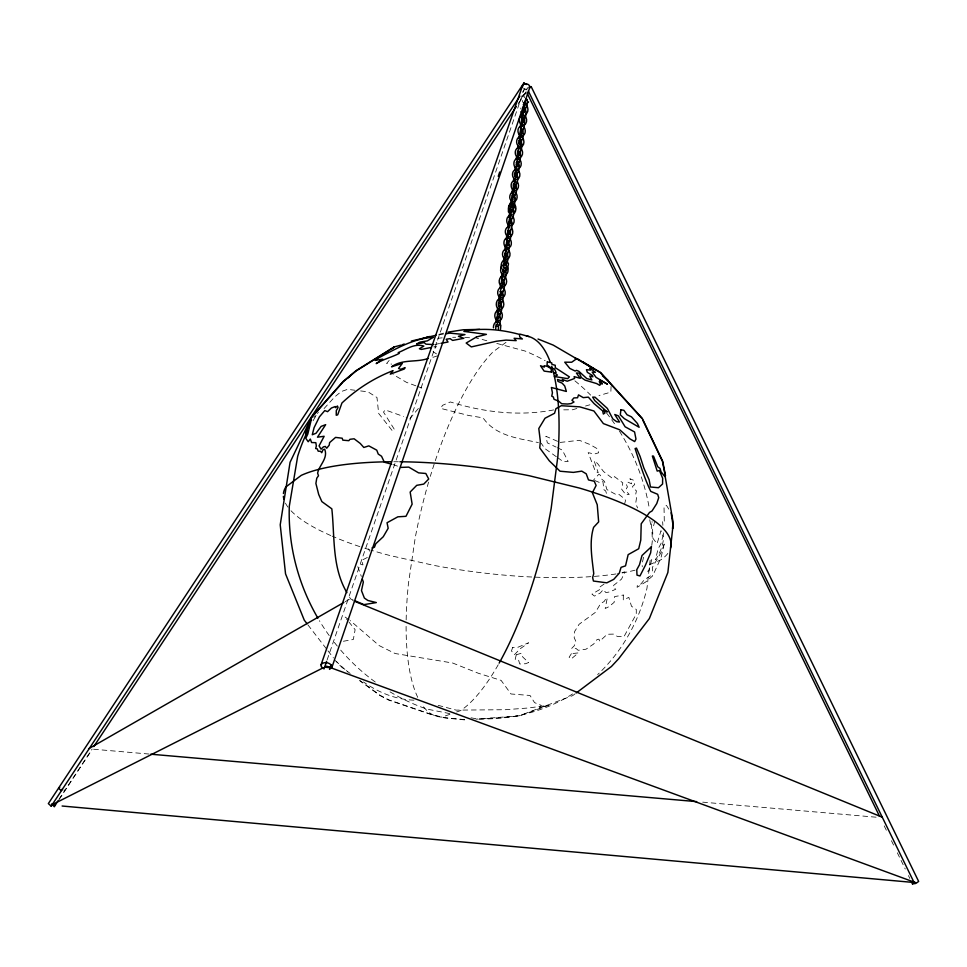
<?xml version="1.0" encoding="UTF-8"?>
<svg xmlns="http://www.w3.org/2000/svg" width="967" height="967" viewBox="0 0 967 967"><rect width="100%" height="100%" fill="white"/><g stroke="black" fill="none" stroke-linecap="round" stroke-linejoin="round"><path stroke-width="0.73" stroke-dasharray="4.83 3.63" d="M524.44 97.752L524.513 96.495M611.071 386.462L610.854 392.131L598.96 395.551M650.138 560.219L646.971 588.335A194.693 177.396 61.2 0 1 597.63 674.603M651.794 545.497L652.29 541.085A194.693 177.396 61.2 0 0 651.154 521.6M520.766 108.908L520.947 107.941M643.538 557.258L642.028 563.966L642.293 566.771M651.758 559.458L648.93 570.905L644.058 572.065M624.477 504.423L625.492 500.604L624.924 499.153L618.904 494.342L616.511 494.814L606.925 489.568L604.472 481.373L601.244 478.75L600.386 475.232L598.839 474.241L593.569 480.019M654.828 521.116L652.592 529.517L652.943 538.329L657.028 543.744L661.005 530.714L662.806 536.54L660.969 543.659L658.007 549.038L655.493 559.748C660.763 552.012 664.402 542.269 663.435 532.817M327.1 659.977L524.356 88.952L523.57 88.468M522.41 92.3L526.145 86.631M58.866 799.479L92.119 749.099M518.808 102.792L526.29 91.454M59.265 799.286L91.623 750.295M518.227 104.085L525.722 92.747M418.385 408.461L409.863 418.735L406.164 417.418M389.169 360.425L386.57 363.507L391.732 364.124M324.054 408.57L334.775 396.845L341.278 391.538L347.528 389.363L354.816 390.233M313.864 417.333L316.124 415.447M575.087 693.835L572.742 695.599L519.086 715.822L475.945 719.17M506.007 342.354L493.218 351.698A195.431 63.52 -76.7 0 0 430.303 476.38M604.037 584.068L599.782 587.102L600.604 589.048L591.949 594.101L594.463 596.095L600.314 593.001L603.19 589.677L605.946 592.59L609.887 591.889L615.786 589.205L613.416 587.706L613.694 585.325L621.527 579.136L625.033 571.763L620.79 573.032M526.979 88.287L528.441 87.429M345.134 601.728L349.522 599.214L353.04 600.652M527.402 88.795L525.468 89.774L526.858 89.786M367.327 557.488L361.622 560.377L362.988 564.873L358.056 564.087M649.643 564.631L660.521 560.026A195.539 52.049 7.8 0 0 668.342 552.701M437.531 355.856L430.98 357.947M438.148 705.342L456.146 710.129L505.306 709.718L528.357 707.989L548.241 705.342L519.146 716.076L478.919 719.243M449.885 714.335L441.979 717.079A195.431 63.52 -76.7 0 1 421.491 704.012M456.581 712.002L460.618 710.6A195.431 63.52 -76.7 0 0 498.356 664.534M64.318 791.211L64.088 789.664M576.84 408.521L572.476 409.778L560.908 409.863M585.543 406.031L589.906 404.786M439.405 334.195L443.732 333.156M548.241 705.342L539.634 707.361L541.29 705.402L534.558 702.634L530.025 695.466L511.011 693.98L501.111 680.393L478.46 673.298L452.653 663.011L395.104 653.511L379.149 645.581L350.235 620.596M433.772 346.875L436.407 346.271L433.119 351.722L436.504 353.898M435.319 344.312L439.562 343.551M343.418 641.254L353.342 639.477L355.119 629.674L349.014 622.119M438.571 334.836L444.24 333.99M560.171 442.427L579.293 440.299L589.906 444.469L597.546 448.881L598.597 452.81L594.234 454.055L588.178 452.629L595.334 471.243L598.247 472.803L594.149 460.872L597.461 463.411L603.529 471.545L612.8 478.653L614.504 476.634L622.796 482.859L621.684 489.266L625.903 494.802L629.203 494.427L627.668 492.783L626.326 488.456L627.45 487.054L626.084 483.609L627.813 482.134L631.596 483.79L631.729 481.373L629.868 478.738L633.458 480.176L634.727 484.54L632.527 486.522L633.059 488.093L636.431 490.861L635.5 495.237L636.479 498.102L635.694 503.456L637.579 507.965M525.577 93.835C521.733 93.835 521.503 99.275 522.736 101.825M436.202 342.62L436.818 342.584M553.668 409.923C519.11 416.523 483.851 412.28 450.368 401.97L442.463 405.354L440.843 408.425L468.475 415.447L483.053 417.865C495.708 436.069 518.421 438.389 538.426 442.584M464.704 719.629L445.134 717.707L433.325 715.048L388.807 699.854L380.249 695.406L359.797 680.466M464.692 719.895L445.098 717.961L433.264 715.29L388.686 700.084L380.128 695.636L359.736 680.732M93.618 749.232L149.269 754.067M702.707 802.151L878.665 817.429M360.643 390.934L367.919 391.804L376.985 397.522L378.653 413.392L392.614 431.161L394.185 429.094L383.512 412.099L385.156 409.899L403.698 416.535M449.764 713.598L426.882 709.077A194.693 177.396 61.2 0 1 388.927 691.175M471.038 717.792L475.293 718.638A194.693 177.396 61.2 0 0 574.035 693.037M413.961 700.156C395.527 699.588 378.593 692.469 363.507 681.977M486.812 340.722L479.692 338.813A194.693 177.396 61.2 0 0 476.719 338.438M496.772 343.406L525.045 351.021A194.693 177.396 61.2 0 1 545.158 360.691M392.916 464.547L398.211 466.372M415.858 385.809L406.563 382.388L393.085 374.483M417.188 386.304L423.824 388.746M594.753 480.514L599.516 482.521L602.9 481.421L603.976 489.785L605.668 490.922L607.143 495.575M353.257 600.072L350.586 598.924L348.362 595.14M557.572 441.315L545.871 436.298L547.334 442.85L556.085 447.08M557.33 447.685L562.335 450.102L568.149 461.477L563.374 461.743L557.524 457.572M349.123 619.823L344.663 616.716L348.144 621.044M556.351 456.738L544.663 448.41L541.169 443.14M350.175 673.431L341.75 667.278L336.202 661.271M335.09 660.449L347.745 671.968M307.905 624.863L327.064 649.655M327.97 650.827L333.446 657.911M668.813 509.113L666.493 505.451L664.015 506.37L664.305 521.805L662.564 520.778L662.891 525.299M368.451 548.857L369.66 551.154M884.213 825.891L887.537 832.696M891.441 840.722L894.729 847.467M897.34 852.809L905.245 869.031M908.448 875.594L909.838 878.471M357.814 566.674L361.344 576.453M649.727 519.775L650.694 524.767L652.169 524.09L652.072 521.576M375.256 682.025A194.693 177.396 61.2 0 1 338.245 647.237M337.314 646.101A194.693 177.396 61.2 0 1 332.733 640.323M329.203 635.573A194.693 177.396 61.2 0 1 319.4 620.693M313.078 420.754A194.693 177.396 61.2 0 1 318.409 412.039M437.737 338.293A194.693 177.396 61.2 0 1 442.185 337.858M452.677 337.302A194.693 177.396 61.2 0 1 455.687 337.253M464.74 337.447A194.693 177.396 61.2 0 1 470.748 337.846M574.918 380.853A194.693 177.396 61.2 0 1 590.668 395.128M606.587 413.054A194.693 177.396 61.2 0 1 616.184 426.205M619.436 431.173A194.693 177.396 61.2 0 1 649.51 509.561M417.768 697.4A195.431 63.52 -76.7 0 1 406.104 625.395M406.164 619.871A195.431 63.52 -76.7 0 1 408.497 583.125L415.194 537.918A195.431 63.52 -76.7 0 1 428.586 482.134M635.089 570.179A195.539 52.049 7.8 0 1 617.562 573.709M615.979 573.951A195.539 52.049 7.8 0 1 592.36 576.537M590.885 576.646A195.539 52.049 7.8 0 1 433.724 565.357L389.798 555.493A195.539 52.049 7.8 0 1 370.869 550.126M369.442 549.691A195.539 52.049 7.8 0 1 361.114 547.044M359.76 546.597A195.539 52.049 7.8 0 1 332.116 536.141M330.787 535.561A195.539 52.049 7.8 0 1 288.903 508.34M288.021 507.204A195.539 52.049 7.8 0 1 285.241 502.719M393.811 461.743A195.539 52.049 7.8 0 1 398.38 461.755M623.328 595.043L623.28 599.987L628.84 597.376L631.487 606.249L636.31 609.5L636.262 614.081L623.933 636.745L617.2 636.359L613.562 634.11L607.191 634.267L599.697 641.29L598.984 639.187L597.122 639.477L593.617 644.058L585.978 649.22L578.157 650.295L576.151 648.543L571.642 648.458L574.398 645.642L575.716 641.048L574.205 637.724L574.64 631.511L579.1 624.283L595.418 612.353L600.531 603.722L604.242 601.377L606.273 598.065L607.288 597.896L605.197 608.509L608.944 606.684L614.166 602.332L614.529 596.603L623.328 595.043M637.326 585.422L637.108 587.32L645.642 582.025L652.507 576.042L652.846 574.434L644.191 579.825L641.048 583.899L637.326 585.422M664.16 544.167L661.017 557.693L654.248 572.452L652.761 573.068L652.302 567.52L661.718 551.359L664.16 544.167M516.269 654.816L515.206 659.264L518.457 659.675L519.702 663.966L525.54 663.737L528.623 662.516L522.881 657.149L521.298 653.245L516.269 654.816M512.691 647.407L511.458 650.948L514.541 654.635L519.895 648.99L528.598 642.789L517.647 647.37L512.691 647.407M571.4 653.668L569.116 657.27L571.146 659.023L578.351 652.894L571.4 653.668"/><path stroke-width="1.45" d="M514.964 173.528C518.638 176.925 521.878 161.187 516.233 164.97M516.33 162.686C519.835 165.877 523.328 150.332 517.599 154.043M518.614 143.72C524.005 137.822 522.156 155.385 517.623 151.468M520.306 132.322C525.879 128.418 522.833 144.301 518.977 140.711M520.403 129.916C524.501 133.627 526.81 115.992 521.261 122.193M523.099 108.34C525.939 111.193 529.819 100.109 525.661 99.117M503.275 266.409C503.553 269.902 507.989 266.517 505.487 271.848M499.987 288.263L500.58 284.661M500.12 291.587C505.56 294.862 505.995 276.26 500.833 283.96M502.973 268.826L502.84 271.703L504.399 272.912M503.372 261.163L504.218 256.871M504.786 249.885L505.366 246.319M505.91 245.002C511.543 239.151 509.331 256.376 505.004 253.294M507.578 227.596L508.171 223.933M508.533 207.434L508.751 206.14L509.077 210.987M507.735 230.642C512.486 234.087 514.13 216.584 508.702 222.615M513.356 208.727L512.74 207.047L510.745 206.491M508.412 237.822C512.159 238.897 512.776 247.625 507.808 248.048M510.528 208.34C509.875 209.815 513.284 211.833 513.235 209.621M515.435 208.848L514.178 205.488L510.806 204.52M513.513 184.479C517.961 188.069 520.016 170.76 514.529 176.49M514.722 170.47L515.29 166.977M520.161 126.967L520.717 123.534M521.503 116.197L522.071 112.764M525.19 101.124L524.114 106.551M331.125 664.68L329.517 669.369L331.874 667.484L529.759 87.55C530.484 83.766 523.945 82.364 522.543 85.712L321.044 664.812L321.237 666.614L324.018 668.91L326.616 661.392M331.874 667.484C332.068 662.6 323.401 660.812 321.044 664.812M673.201 523.824L667.871 572.5L649.353 618.566L618.675 658.732L611.41 666.517L576.259 692.952M493.436 327.861C493.194 325.009 494.911 320.476 498.803 322.446M495.648 322.458L496.542 318.276M497.014 312.015L497.522 308.243C494.971 305.367 496.397 297.159 501.655 299.468M498.452 300.556L499.407 295.358M501.293 277.771L501.994 273.298M506.079 239.526L507.022 234.413M508.872 217.2L509.814 212.099M511.857 193.303L512.788 188.239M513.308 181.288L513.924 177.94M516.04 159.374L516.898 155.361M517.405 148.483L518.022 145.171M518.699 138.619L519.617 133.627M503.481 265.478L503.747 263.121L505.004 262.601M510.842 205.826L510.286 210.721L511.652 212.317M514.275 190.813C510.528 191.575 507.071 198.936 512.631 201.511M521.08 136.19L521.842 137.411M498.368 329.058L498.597 325.323M499.794 317.527L500.036 313.816M501.232 306.043L501.462 302.345M502.647 294.609L502.997 291.345M504.073 283.21L504.097 279.137M506.212 266.034L506.055 263.375M507.445 256.122L507.784 252.907M510.238 233.663L510.576 230.472M513.018 211.35L513.562 206.455M514.613 198.537L514.831 194.971M515.991 187.489L516.318 184.359M518.723 165.526L518.941 162.009M521.431 143.732L521.443 139.84M522.954 131.548L522.796 129.01M525.468 111.314L525.589 108.111M526.81 100.592L526.967 99.275M500.459 329.529L500.833 325.432L499.552 322.99M522.543 85.712L522.579 87.163M61.767 789.398L61.562 790.486C60.546 790.257 57.174 787.682 59.749 787.585M526.447 84.528L523.909 82.969L48.35 803.601L51.203 806.176L51.432 805.064M511.168 199.988L510.576 203.626M511.507 222.966L511.362 218.155M515.06 210.915L515.278 210.093M508.715 245.352L509.077 241.242M506.031 267.424C506.128 268.911 503.602 266.01 503.384 267.23M519.956 155.071L520.403 151.505M521.902 117.853L521.455 121.371L522.41 122.773M524.005 122.543C525.552 120.887 524.114 116.354 522.011 117.684M523.727 115.448C518.264 114.166 517.696 124.888 523.014 125.106M498.247 176.308L499.709 172.017M520.379 144.675L518.747 142.512L521.576 133.47M518.336 155.336C515.073 151.988 521.273 146.779 520.343 144.361M529.191 87.078L531.185 86.643L918.65 881.433L916.293 883.125L914.697 883.753L528.308 90.995M523.884 83.017L525.54 84.371M496.833 317.66C501.849 312.148 501.341 327.547 496.325 326.375M501.257 295.648C498.803 293.086 502.502 282.751 503.203 283.996M529.408 88.202L529.759 87.55M511.7 198.658L513.187 197.135L514.879 198.138M310.806 418.88L308.618 422.772L305.765 434.207L310.008 421.044L311.471 418.916L307.808 434.062L305.79 438.293L308.207 441.738L310.31 439.03L311.579 442.535L315.822 442.668L316.354 445.956L315.653 448.555L317.188 448.785L318.203 451.202L320.488 451.263L321.745 452.725L322.99 449.74L324.719 449.22C328.272 458.31 319.388 464.861 317.599 473.105L318.506 475.74L316.765 478.194L315.895 483.44L318.711 494.512L321.866 501.607L331.826 508.823C334.872 536.939 331.814 567.085 346.887 592.626M518.771 149.873L518.687 150.187M520.077 138.946L519.871 139.321M501.655 266.01C500.036 269.044 499.794 274.555 504.448 275.051M509.222 205.56L508.799 206.261L510.141 203.179L512.824 202.852M507.385 233.651C512.353 228.43 511.664 243.346 506.817 242.294M517.043 177.263L517.369 172.561M528.598 101.861L526.628 103.529M499.77 294.597C504.919 289.326 503.988 305.209 498.984 303.227M498.331 306.031C504.037 300.326 501.788 318.917 497.111 313.961M51.203 806.176L519.908 96.084M58.08 800.652L54.333 806.756L51.65 803.952M93.787 746.584L516.305 106.563M514.553 211.737L513.936 212.269M508.412 208.002L508.424 211.918L511.023 214.336M510.6 207.784C513.513 207.349 515.991 202.756 514.807 197.897M507.361 269.563L508.485 263.87L507.204 261.465M523.969 106.817L524.561 107.107M523.002 110.758C528.042 106.999 526.35 121.177 521.938 119.473M530.835 87.453L531.185 86.643M513.489 186.933C518.554 183.283 516.898 197.606 512.401 195.842M511.483 205.306L513.054 199.033M310.963 417.841L343.092 381.506L356.037 370.687L394.04 346.984L400.725 345.171M504.907 255.578C509.754 252.677 508.171 263.193 505.306 264.861M502.949 271.304C508.449 267.569 505.946 283.766 501.474 279.922M502.296 278.774L503.674 272.005L504.351 272.597M912.921 883.294L912.558 884.031L915.556 882.641L326.459 666.154M506.055 274.604C509.923 271.993 507.917 262.855 502.489 265.284M502.03 278.52L501.305 282.642L503.36 284.225M501.075 276.622C498.634 279.137 498.005 284.6 502.139 286.292M510.044 218.01L511.241 211.422L511.906 212.051M391.43 349.147L394.04 346.984M521.044 128.611L522.603 122.483M394.149 347.213L356.194 370.893L343.261 381.687L311.181 417.974L290.064 462.311L280.225 524.815L285.543 573.866L304.267 620.149L306.998 623.679M511.011 210.274C515.701 209.15 513.634 220.053 509.851 220.041M913.428 882.931L914.069 882.545M508.473 229.288L510.153 223.063M88.565 748.796L343.829 602.477M53.125 804.206L323.316 667.738M509.609 217.853L508.896 221.866L509.863 223.28M499.734 320.621C502.755 319.521 503.553 312.873 500.229 310.939M498.198 312.607L497.014 316.995L498.307 318.578M505.415 274.894L506.188 274.543M500.942 276.683L504.496 276.671M507.252 259.204C510.757 257.826 510.927 251.577 507.868 249.631M510.056 236.722C513.344 235.477 513.501 230.098 511.398 227.753M508.545 228.877L507.506 233.047L508.872 234.643M511.446 225.541C514.928 224.175 515.073 217.974 512.051 216.052M502.465 297.727C505.971 296.289 506.176 290.015 503.082 288.045M512.836 214.396C516.62 212.68 516.91 205.572 513.646 203.203M515.81 190.511C519.061 189.302 519.206 183.972 517.14 181.663M517.176 179.499C520.645 178.17 520.766 172.017 517.768 170.132M518.542 168.524C521.793 167.327 521.926 162.033 519.871 159.736M519.908 157.597C523.352 156.291 523.461 150.163 520.488 148.277M522.603 135.851C525.843 134.679 525.963 129.409 523.921 127.136M523.957 125.033C527.39 123.752 527.486 117.672 524.537 115.81M521.116 128.2L520.101 132.189L521.854 133.833M525.299 114.263C528.514 113.115 528.635 107.869 526.604 105.608M425.722 337.906L429.517 336.528L420.754 339.115M402.054 344.796L404.254 344.034M372.041 547.89L374.447 547.249L375.716 543.817L383.27 536.721L388.178 528.272L387.042 522.748L397.86 516.813L405.983 516.318L412.135 504.145L410.153 492.034L416.717 485.337L423.727 484.104L428.719 479.016L425.831 473.479L418.578 472.863L408.775 467.109L400.628 467.412M431.125 347.479L421.286 349.425L419.412 348.749L423.824 346.077C414.492 343.019 406.382 349.401 398.186 352.617L399.298 353.366C391.804 357.307 383.428 359.083 376.199 363.604L382.799 359.144L375.196 360.413L377.589 358.709L376.139 359.144C394.198 349.933 412.655 338.377 433.313 337.302L427.366 340.88L420.041 342.1L416.656 343.986L424.187 342.608L425.988 344.167L433.905 344.578M428.127 358.503C416.064 362.673 402.477 358.83 391.562 366.807L402.332 363.387L398.561 368.439L400.737 369.297L405.113 367.617L404.23 369.031L390.293 374.156L393.073 370.627C374.06 377.988 356.787 389.024 341.931 403.009L337.688 414.843L336.238 415.266L336.286 410.624L338.051 407.542L337.483 405.995L335.428 407.663L335.186 406.563L331.415 408.014L327.583 411.664L324.779 410.576L319.388 416.886L314.082 427.68L312.281 434.751L316.004 433.276L321.129 426.399L325.674 424.646L317.478 437.181L324.163 436.274L319.062 445.86L321.08 449.196L323.365 446.887L325.311 446.44L326.725 448.217L329.203 445.183L329.626 442.584L335.573 437.398L342.185 438.208L342.826 440.154L348.821 440.686L349.969 439.296L354.127 438.788L360.244 443.454L363.81 447.467L368.826 445.872L376.767 450.175L378.23 454.043L381.542 456.243L384.334 462.202L391.49 464.16M440.976 343.297L448.047 342.016L446.174 339.224L450.126 338.643L452.629 340.42L463.822 338.317L458.431 336.311L464.97 334.582L449.909 333.144L445.654 333.772M435.972 335.259L411.338 341.049M498.513 312.921L499.407 306.249L500.084 306.829M448.047 332.116L463.229 329.771L479.68 329.36M500.181 309.295C504.303 308.957 504.726 302.538 502.417 300.024M503.021 286.425C507.131 286.111 507.542 279.717 505.245 277.215M517.865 166.155L517.031 165.78L517.659 166.505M505.85 270.518L502.441 269.575M524.634 111.906C523.111 110.045 522.24 118.433 523.449 118.131M513.586 201.656C517.901 201.378 518.239 194.089 515.024 192.143M520.427 146.779C524.44 146.609 524.791 140.348 522.579 137.967M523.292 104.617L525.879 105.065M913.851 882.013L911.712 882.303L912.558 884.031M524.428 112.245C521.829 111.882 522.458 105.633 524.452 106.696M515.955 172.041C518.07 171.062 514.686 161.767 517.696 160.848M514.855 190.584C509.802 190.197 509.742 179.886 515.58 180.756M150.767 754.2L696.687 801.631M62.106 806.019L915.556 882.641M501.51 295.37C500.725 293.968 498.948 302.659 500.507 301.728M498.742 320.79C493.097 320.5 493.702 309.585 499.395 310.588M505.016 262.903L504.254 263.012L506.055 257.137M500.132 307.131C497.256 306.877 498.102 299.818 500.592 301.341M506.285 251.601L505.668 251.734L506.503 251.335M501.607 297.836C496.047 297.413 496.53 286.861 502.163 287.683M509.246 234.389C508.968 231.971 505.27 244.663 506.708 245.437M506.055 256.823L504.689 254.998L507.264 245.437M507.034 249.281C501.341 248.434 500.87 258.83 506.406 259.313M514.843 183.065C514.529 180.902 511.217 187.199 515.036 188.492M515.012 188.178L514.214 187.525C515.798 192.481 509.899 194.79 512.498 199.045M509.089 236.806C503.722 236.178 504.194 226 509.839 226.846M508.437 238.051C503.106 237.06 502.369 246.392 506.841 247.903M510.491 225.613C505.112 225.238 505.608 214.722 511.229 215.689M514.964 182.775L515.894 177.021M516.221 179.572C510.89 179.028 511.374 168.705 516.958 169.769M516.33 171.788C514.19 171.219 513.67 176.465 516.003 177.408M518.953 157.669C513.67 157.089 514.118 146.863 519.678 147.915M521.66 135.924C516.414 135.175 516.801 125.359 522.385 126.23M52.194 804.677L54.962 805.378M525.697 103.59L523.328 102.526M499.202 309.15L497.606 308.255M498.392 318.288L497.969 317.744L497.328 324.15M520.016 334.123L529.034 336.576M538.015 339.018L553.245 345.122L600.459 372.718L642.1 418.59M354.43 601.22L882.242 817.188M506.466 260.921C501.813 258.793 500.543 264.765 501.402 268.052M354.599 600.64L363.979 604.617L376.344 602.574L367.847 600.459L364.378 598.053L361.477 590.619L363.35 582.025L362.347 579.233M508.219 240.251L507.083 240.541L508.026 240.517M497.437 324.537L496.059 324.731L495.684 328.961M513.985 193.98L512.848 194.198L513.924 194.464M516.753 168.463C511.942 166.832 513.441 156.581 519.134 159.18M519.472 146.633C514.879 144.82 516.136 136.154 520.995 136.879M523.522 114.179L520.971 111.761M517.816 161.235L516.97 161.223L518.856 155.216M582.509 361.67L600.616 372.525L642.306 418.457L662.673 461.223L665.514 475.8M593.605 368.753L577.686 358.89L575.184 358.201L576.102 359.108L571.678 362.238L564.74 362.178L569.829 368.427L575.172 371.062L576.441 370.349L578.822 371.255L586.776 378.568L591.852 379.922L589.749 376.054L592.892 376.779L592.251 375.377L587.356 372.331L586.425 369.684L590.716 370.119L589.834 368.137L595.418 372.295L592.191 372.114L596.059 377.36L607.481 384.177L599.6 380.019L602.32 384.032L599.298 381.518L600.495 384.395L599.697 385.325L596.663 383.573L585.168 380.164L581.433 377.638L579.354 373.117L576.405 373.008L580.273 378.327L574.108 376.598L574.591 378.46L567.23 381.228L562.238 379.39L563.314 381.361L557.488 379.475L557.947 381.385L562.093 383.125L564.716 385.942L566.384 391.454L551.371 387.489L552.435 392.783L551.746 396.156L553.378 397.014L554.006 399.298L558.636 401.112L561.706 403.759L567.569 404.037L571.098 403.59L573.999 402.006L571.944 400.253L573.89 397.921L577.565 397.763L578.52 394.887L583.258 397.63L588.359 397.135L594.016 403.565L602.634 410.878L603.348 414.057L605.016 412.897L603.662 410.093L607.24 411.99L594.826 400.628L592.662 397.099L594.971 397.159L607.361 408.425L612.848 418.965L616.765 421.721L619.496 422.035L614.77 414.492L618.421 415.883L625.117 426.798L634.57 431.947L635.972 439.066L634.678 441.581L629.868 438.837L619.726 429.795L603.384 423.594L593.895 410.975L579.656 406.841L561.271 405.717L555.928 408.666L554.55 413.284L545.025 418.228L538.8 428.526L540.335 441.242L539.767 447.939L549.304 460.836L560.026 471.219L573.371 472.392L581.747 471.134L586.22 473.806L588.48 479.922L594.258 481.252L596.119 485.482L592.384 492.723L597.243 504.762L598.658 521.902L593.605 527.341C589 542.185 592.07 558.394 593.75 573.636L592.638 577.517L593.424 581.034L606.817 582.835L613.743 579.366L619.339 573.093L621.044 567.339L625.528 565.876L628.151 554.647L638.703 548.748L640.783 540.082L641.206 523.788L649.534 512.413L652.012 510.999L656.762 503.565L658.72 497.691L657.681 494.306L650.779 491.393C644.07 477.589 639.84 463.145 635.101 448.555L636.491 448.108L640.081 456.388L643.829 467.931L649.147 479.874L650.477 486.993L658.454 487.731L662.564 484.02L662.661 478.23L659.434 470.578L657.197 471.086L652.35 456.001L653.511 456.11L657.765 466.795L660.026 468.475L661.053 471.811L665.308 477.227L672.935 521.177L672.585 528.647L672.923 524.477L671.134 512.788M602.429 375.716L608.134 380.418M526.955 92.808L879.499 816.208M642.729 419.932L662.431 461.307L665.284 475.861M330.158 667.508A5.669 1.185 7.4 0 1 324.658 667.061M526.35 335.936A195.431 63.52 -76.7 0 1 550.138 361.779M551.698 366.324A195.431 63.52 -76.7 0 1 557.911 455.868L551.19 508.255A195.431 63.52 -76.7 0 1 499.153 663.108M283.875 499.117A195.539 52.049 7.8 0 1 283.379 496.313M283.428 493.533A195.539 52.049 7.8 0 1 285.918 486.921L301.257 475.365A195.539 52.049 7.8 0 1 390.801 461.767M399.915 461.767A195.539 52.049 7.8 0 1 529.372 475.764L579.511 488.081A195.539 52.049 7.8 0 1 670.542 548.071M317.889 618.143A194.693 177.396 61.2 0 1 289.302 506.249L297.667 456.351A194.693 177.396 61.2 0 1 307.542 431.27M347.479 378.254A194.693 177.396 61.2 0 1 349.679 376.332M547.322 361.9L547.032 364.946L551.19 368.028L554.502 368.91L556.11 372.585L554.55 372.911L557.439 375.087L554.417 376.514L567.689 378.641L569.394 376.864L555.3 367.702L555.239 365.272L551.952 364.39L551.698 362.83L547.322 361.9M620.923 409.73L620.294 414.807L624.331 418.638L639.127 427.281L637.434 423.498L631.475 416.862L626.991 414.722L623.92 410.334L620.923 409.73M651.432 546.706L650.622 552.882L645.315 565.465L639.961 575.957L636.999 575.135L636.757 569.732L639.477 564.776L642.015 555.505L651.432 546.706M524.187 106.443L523.739 107.083L524.187 106.443M476.453 336.987L466.167 343.043L471.328 346.911L496.458 341.242L506.031 340.106L516.185 340.626L514.142 338.281L522.398 338.958L519.787 337.012L519.4 334.401C501.402 329.517 482.255 327.595 463.87 331.379L486.425 334.364L476.453 336.987M551.601 372.126L544.131 371.11L540.505 365.731L544.324 367.097L544.119 365.719L547.298 366.36L550.96 368.608L551.601 372.126"/></g></svg>
